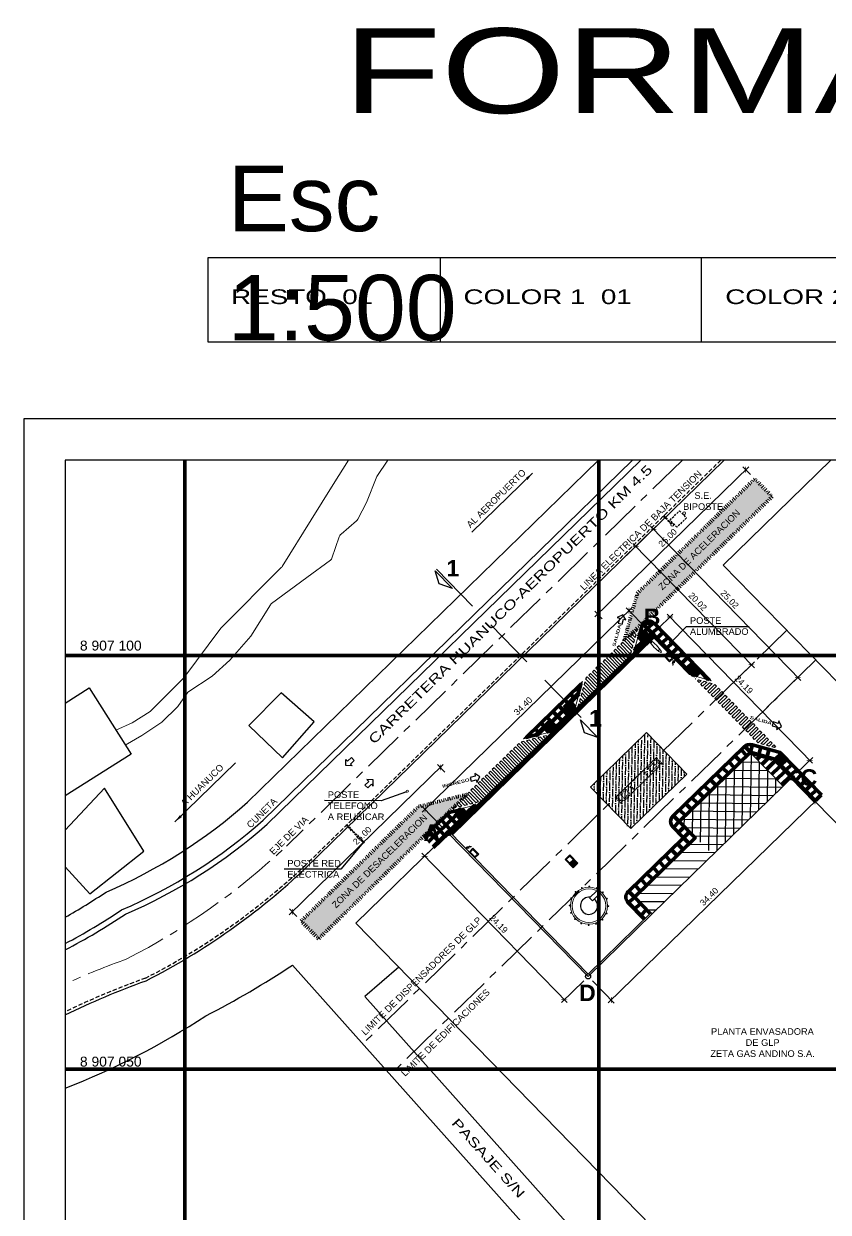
# Model space of a CAD drawing. Header units: millimetres. Extents: x 365981 to 366945, y 8906919 to 8907176.
# Drawn here: x 365980.5 to 366077.7, y 8907032.7 to 8907176.4 of the extents above; entities that cross this region are included whole.
import ezdxf
from ezdxf.enums import TextEntityAlignment as Align

# ---------------------------------------------------------------- set-up
doc = ezdxf.new("R2010")
doc.units = ezdxf.units.MM
for name, pattern in [('CENTER', [2, 1.25, -0.25, 0.25, -0.25]), ('DASHED2', [0.375, 0.25, -0.125]), ('DOT2', [3.175, 0, -3.175]), ('HIDDEN', [0.375, 0.25, -0.125])]:
    doc.linetypes.add(name, pattern=pattern)
for name, color, linetype, lineweight in [('005', 8, 'Continuous', 80), ('02', 2, 'Continuous', 20), ('MURO 2', 4, 'Continuous', 30), ('muro02', 3, 'Continuous', 18)]:
    doc.layers.add(name, color=color, linetype=linetype, lineweight=lineweight)
for name, color, linetype in [('01', 1, 'Continuous'), ('015', 40, 'Continuous'), ('02 texto', 2, 'Continuous'), ('03', 3, 'Continuous'), ('04', 4, 'Continuous'), ('AMBIENTES', 3, 'Continuous'), ('COTAS', 254, 'Continuous'), ('PROYECCIONES', 40, 'DASHED2'), ('VERTICES', 3, 'Continuous')]:
    doc.layers.add(name, color=color, linetype=linetype)
doc.styles.add('ROMANS', font='arial.ttf', dxfattribs={"height": 0.2})
doc.styles.get("Standard").update_dxf_attribs({"font": 'arial.ttf'})
doc.styles.add('SUB-TITULOS', font='', dxfattribs={"width": 1.3, "height": 1.5})
doc.styles.add('SWIS721THBT', font='', dxfattribs={"height": 0.75})
doc.styles.add('TITLEINFO', font='arial.ttf', dxfattribs={"height": 0.2})
doc.styles.add('VERTICES', font='sanssb__.ttf')
doc.styles.get('SUB-TITULOS').set_extended_font_data('Arial', bold=True)
doc.styles.get('SWIS721THBT').set_extended_font_data('Swis721 Th BT')
doc.dimstyles.new('COTA UBIC', dxfattribs={"dimscale": 0.5, "dimtxt": 3, "dimasz": 1, "dimexe": 1, "dimexo": 1.5, "dimtad": 1, "dimzin": 4, "dimdsep": 46, "dimtxsty": 'SWIS721THBT', "dimblk1": 'ARCHTICK', "dimblk2": 'ARCHTICK', "dimsah": 1, "dimcen": 2.5, "dimdle": 1, "dimclrt": 3, "dimadec": 0, "dimazin": 0, "dimtfac": 1, "dimtmove": 2, "dimatfit": 0, "dimldrblk": 'ARCHTICK', "dimfxl": 1, "dimtolj": 1, "dimtzin": 0, "dimarcsym": 0})
doc.dimstyles.new('PARAPLANTA100', dxfattribs={"dimscale": 0.1, "dimtxt": 1.25, "dimasz": 1, "dimexe": 1, "dimexo": 1.5, "dimtad": 1, "dimzin": 4, "dimdsep": 46, "dimtxsty": 'ROMANS', "dimblk": 'ARCHTICK', "dimcen": 2.5, "dimdle": 1, "dimclrt": 2, "dimadec": 0, "dimazin": 0, "dimtfac": 1, "dimtmove": 2, "dimatfit": 3, "dimldrblk": 'ARCHTICK', "dimfxl": 1, "dimtolj": 1, "dimtzin": 0, "dimarcsym": 0})
doc.dimstyles.get("Standard").update_dxf_attribs({"dimtxt": 0.18, "dimasz": 0.18, "dimexe": 0.18, "dimexo": 0.0625, "dimgap": 0.09, "dimtad": 0, "dimtih": 1, "dimtoh": 1, "dimdec": 4, "dimzin": 0, "dimdsep": 46, "dimtxsty": 'Standard', "dimcen": 0.09, "dimadec": 0, "dimazin": 0, "dimtfac": 1, "dimtdec": 4, "dimtofl": 0, "dimtmove": 0, "dimatfit": 3, "dimfxl": 1, "dimtolj": 1, "dimtzin": 0, "dimarcsym": 0})
pattern_1 = [(37.5, (139171.36633, 722722.1567), (-0.015748339527, 0.481705942253), [0, -0.38, 0, -0.425, 0, -0.40625]), (7.5, (139171.3663, 722722.1567), (0.442444176317, 0.705536516307), [0, -0.205, 0, -0.3425, 0, -0.13125]), (327.5, (139171.05883, 722722.1567), (0.778535465438, 0.001414763384), [0, -0.125, 0, -0.45, 0, -0.5875]), (317.5, (139171.0588, 722722.1567), (0.751531651143, 0.219418891234), [0, -0.0625, 0, -0.295, 0, -0.3375])]

# ---------------------------------------------------------------- blocks, each defined once
blk = doc.blocks.new('_ArchTick')
at = {"color": 0, "linetype": 'ByBlock', "const_width": 0.15}
blk.add_lwpolyline([(-0.5, -0.5), (0.5, 0.5)], dxfattribs=at)
blk = doc.blocks.new('*D25')
at = {"layer": 'COTAS', "color": 0, "lineweight": -2, "ltscale": 2, "transparency": 16777216}
for p, q in [((366052.84, 8907111.61), (366054.82, 8907113.54)), ((366068.79, 8907098.51), (366054.12, 8907113.55)), ((366066.82, 8907097.28), (366068.8, 8907099.21))]:
    blk.add_line(p, q, dxfattribs=at)
at = {"layer": 'Defpoints', "color": 0, "ltscale": 2, "transparency": 16777216}
for p in [(366054.46, 8907113.2), (366052.3, 8907111.09), (366066.28, 8907096.76)]:
    blk.add_point(p, dxfattribs=at)
at = {"layer": 'COTAS', "color": 0, "lineweight": -2, "ltscale": 2, "transparency": 16777216, "xscale": 0.5, "yscale": 0.5, "zscale": 0.5}
for p, rotation in [((366054.46, 8907113.2), 134.2896569517752), ((366068.44, 8907098.87), 314.2896569517752)]:
    blk.add_blockref('_ArchTick', p, dxfattribs=dict(at, rotation=rotation))
at = {"layer": 'COTAS', "color": 3, "ltscale": 2, "transparency": 16777216, "insert": (366061.95, 8907106.51), "char_height": 0.75, "attachment_point": 5, "rotation": 314.2897, "style": 'SWIS721THBT'}
blk.add_mtext('\\A1;20.02', dxfattribs=at)
blk = doc.blocks.new('*D22')
at = {"layer": 'COTAS', "color": 0, "lineweight": -2, "ltscale": 2, "transparency": 16777216}
for p, q in [((366052.84, 8907111.61), (366056.94, 8907115.61)), ((366074.4, 8907096.99), (366056.23, 8907115.62)), ((366070.31, 8907093.7), (366074.41, 8907097.7))]:
    blk.add_line(p, q, dxfattribs=at)
at = {"layer": 'Defpoints', "color": 0, "ltscale": 2, "transparency": 16777216}
for p in [(366056.58, 8907115.26), (366052.3, 8907111.09), (366069.77, 8907093.18)]:
    blk.add_point(p, dxfattribs=at)
at = {"layer": 'COTAS', "color": 0, "lineweight": -2, "ltscale": 2, "transparency": 16777216, "xscale": 0.5, "yscale": 0.5, "zscale": 0.5}
for p, rotation in [((366056.58, 8907115.26), 134.289656952135), ((366074.05, 8907097.35), 314.289656952135)]:
    blk.add_blockref('_ArchTick', p, dxfattribs=dict(at, rotation=rotation))
at = {"layer": 'COTAS', "color": 3, "ltscale": 2, "transparency": 16777216, "insert": (366065.81, 8907106.78), "char_height": 0.75, "attachment_point": 5, "rotation": 314.2897, "style": 'SWIS721THBT'}
blk.add_mtext('\\A1;25.02', dxfattribs=at)
blk = doc.blocks.new('*D23')
at = {"layer": 'COTAS', "color": 0, "lineweight": -2, "ltscale": 2, "transparency": 16777216}
for p, q in [((366049.5, 8907104.65), (366068.11, 8907122.81)), ((366068.31, 8907121.88), (366067.4, 8907122.82)), ((366050.42, 8907104.43), (366049.51, 8907105.36))]:
    blk.add_line(p, q, dxfattribs=at)
at = {"layer": 'Defpoints', "color": 0, "ltscale": 2, "transparency": 16777216}
for p in [(366067.75, 8907122.46), (366068.84, 8907121.35), (366050.94, 8907103.89)]:
    blk.add_point(p, dxfattribs=at)
at = {"layer": 'COTAS', "color": 0, "lineweight": -2, "ltscale": 2, "transparency": 16777216, "xscale": 0.5, "yscale": 0.5, "zscale": 0.5}
for p, rotation in [((366067.75, 8907122.46), 44.28965695500136), ((366049.86, 8907105), 224.2896569550014)]:
    blk.add_blockref('_ArchTick', p, dxfattribs=dict(at, rotation=rotation))
at = {"layer": 'COTAS', "color": 3, "ltscale": 2, "transparency": 16777216, "insert": (366058.32, 8907114.22), "char_height": 0.75, "attachment_point": 5, "rotation": 44.2897, "style": 'SWIS721THBT'}
blk.add_mtext('\\A1;25.00', dxfattribs=at)
blk = doc.blocks.new('*D24')
at = {"layer": 'COTAS', "color": 0, "lineweight": -2, "ltscale": 2, "transparency": 16777216}
for p, q in [((366012.6, 8907068.66), (366031.21, 8907086.81)), ((366031.41, 8907085.89), (366030.5, 8907086.82)), ((366013.52, 8907068.43), (366012.61, 8907069.36))]:
    blk.add_line(p, q, dxfattribs=at)
at = {"layer": 'Defpoints', "color": 0, "ltscale": 2, "transparency": 16777216}
for p in [(366030.85, 8907086.46), (366031.94, 8907085.35), (366014.04, 8907067.89)]:
    blk.add_point(p, dxfattribs=at)
at = {"layer": 'COTAS', "color": 0, "lineweight": -2, "ltscale": 2, "transparency": 16777216, "xscale": 0.5, "yscale": 0.5, "zscale": 0.5}
for p, rotation in [((366030.85, 8907086.46), 44.28965695500136), ((366012.96, 8907069.01), 224.2896569550014)]:
    blk.add_blockref('_ArchTick', p, dxfattribs=dict(at, rotation=rotation))
at = {"layer": 'COTAS', "color": 3, "ltscale": 2, "transparency": 16777216, "insert": (366021.42, 8907078.23), "char_height": 0.75, "attachment_point": 5, "rotation": 44.2897, "style": 'SWIS721THBT'}
blk.add_mtext('\\A1;25.00', dxfattribs=at)
blk = doc.blocks.new('TRANSFEREGLP')
at = {"layer": '01'}
for p, q in [((0.65, 0.3), (0.65, -0.3)), ((0.67, 0.3), (0.67, -0.3)), ((0.7, 0.3), (0.7, -0.3)), ((0.72, 0.3), (0.72, -0.3)), ((0.75, 0.3), (0.75, -0.3)), ((0.78, 0.3), (0.78, -0.3)), ((0.8, 0.3), (0.8, -0.3)), ((0.83, 0.3), (0.83, -0.3)), ((0.85, 0.3), (0.85, -0.3)), ((0.88, 0.3), (0.88, -0.3)), ((0.9, 0.3), (0.9, -0.3)), ((0.93, 0.3), (0.93, -0.3)), ((0.95, 0.3), (0.95, -0.3)), ((0.98, 0.3), (0.98, -0.3)), ((1, 0.3), (1, -0.3)), ((1.03, 0.3), (1.03, -0.3)), ((1.05, 0.3), (1.05, -0.3)), ((1.08, 0.3), (1.08, -0.3)), ((1.1, 0.3), (1.1, -0.3)), ((1.13, 0.3), (1.13, -0.3)), ((1.15, 0.3), (1.15, -0.3)), ((1.18, 0.3), (1.18, -0.3)), ((1.2, 0.3), (1.2, -0.3)), ((1.23, 0.3), (1.23, -0.3))]:
    blk.add_line(p, q, dxfattribs=at)
for points in [[(1.35, 0.4), (-0.05, 0.4), (-0.05, -0.4), (1.35, -0.4)], [(1.3, 0.35), (0, 0.35), (0, -0.35), (1.3, -0.35)], [(1.25, 0.3), (0.05, 0.3), (0.05, -0.3), (1.25, -0.3)]]:
    blk.add_lwpolyline(points, close=True, dxfattribs=at)
blk = doc.blocks.new('*D18')
at = {"layer": 'COTAS', "color": 0, "lineweight": -2, "ltscale": 2, "transparency": 16777216}
for p, q in [((366028.66, 8907081.04), (366054, 8907105.76)), ((366055.92, 8907103.09), (366053.3, 8907105.77)), ((366031.29, 8907079.06), (366028.67, 8907081.75))]:
    blk.add_line(p, q, dxfattribs=at)
at = {"layer": 'Defpoints', "color": 0, "ltscale": 2, "transparency": 16777216}
for p in [(366053.65, 8907105.41), (366056.44, 8907102.55), (366031.81, 8907078.52)]:
    blk.add_point(p, dxfattribs=at)
at = {"layer": 'COTAS', "color": 0, "lineweight": -2, "ltscale": 2, "transparency": 16777216, "xscale": 0.5, "yscale": 0.5, "zscale": 0.5}
for p, rotation in [((366053.65, 8907105.41), 44.28965694932911), ((366029.02, 8907081.39), 224.2896569493291)]:
    blk.add_blockref('_ArchTick', p, dxfattribs=dict(at, rotation=rotation))
at = {"layer": 'COTAS', "color": 3, "ltscale": 2, "transparency": 16777216, "insert": (366040.85, 8907093.89), "char_height": 0.75, "attachment_point": 5, "rotation": 44.2897, "style": 'SWIS721THBT'}
blk.add_mtext('\\A1;34.40', dxfattribs=at)
blk = doc.blocks.new('*D19')
at = {"layer": 'COTAS', "color": 0, "lineweight": -2, "ltscale": 2, "transparency": 16777216}
for p, q in [((366056.98, 8907103.07), (366058.94, 8907104.99)), ((366058.24, 8907105), (366075.83, 8907086.97)), ((366073.87, 8907085.76), (366075.84, 8907087.68))]:
    blk.add_line(p, q, dxfattribs=at)
at = {"layer": 'Defpoints', "color": 0, "ltscale": 2, "transparency": 16777216}
for p in [(366056.44, 8907102.55), (366075.48, 8907087.33), (366073.33, 8907085.23)]:
    blk.add_point(p, dxfattribs=at)
at = {"layer": 'COTAS', "color": 0, "lineweight": -2, "ltscale": 2, "transparency": 16777216, "xscale": 0.5, "yscale": 0.5, "zscale": 0.5}
for p, rotation in [((366058.59, 8907104.64), 134.2896569620756), ((366075.48, 8907087.33), 314.2896569620756)]:
    blk.add_blockref('_ArchTick', p, dxfattribs=dict(at, rotation=rotation))
at = {"layer": 'COTAS', "color": 3, "ltscale": 2, "transparency": 16777216, "insert": (366067.52, 8907096.47), "char_height": 0.75, "attachment_point": 5, "rotation": 314.2897, "style": 'SWIS721THBT'}
blk.add_mtext('\\A1;24.19', dxfattribs=at)
blk = doc.blocks.new('*D20')
at = {"layer": 'COTAS', "color": 0, "lineweight": -2, "ltscale": 2, "transparency": 16777216}
for p, q in [((366031.27, 8907078), (366028.59, 8907075.38)), ((366028.6, 8907076.09), (366046.19, 8907058.06)), ((366048.17, 8907060.69), (366045.48, 8907058.07))]:
    blk.add_line(p, q, dxfattribs=at)
at = {"layer": 'Defpoints', "color": 0, "ltscale": 2, "transparency": 16777216}
for p in [(366031.81, 8907078.52), (366048.7, 8907061.21), (366045.84, 8907058.42)]:
    blk.add_point(p, dxfattribs=at)
at = {"layer": 'COTAS', "color": 0, "lineweight": -2, "ltscale": 2, "transparency": 16777216, "xscale": 0.5, "yscale": 0.5, "zscale": 0.5}
for p, rotation in [((366028.95, 8907075.73), 134.2896569435139), ((366045.84, 8907058.42), 314.2896569435139)]:
    blk.add_blockref('_ArchTick', p, dxfattribs=dict(at, rotation=rotation))
at = {"layer": 'COTAS', "color": 3, "ltscale": 2, "transparency": 16777216, "insert": (366037.89, 8907067.55), "char_height": 0.75, "attachment_point": 5, "rotation": 314.2897, "style": 'SWIS721THBT'}
blk.add_mtext('\\A1;24.19', dxfattribs=at)
blk = doc.blocks.new('*D21')
at = {"layer": 'COTAS', "color": 0, "lineweight": -2, "ltscale": 2, "transparency": 16777216}
for p, q in [((366073.85, 8907084.7), (366076.47, 8907082.01)), ((366051.14, 8907058), (366076.48, 8907082.72)), ((366049.23, 8907060.67), (366051.85, 8907057.99))]:
    blk.add_line(p, q, dxfattribs=at)
at = {"layer": 'Defpoints', "color": 0, "ltscale": 2, "transparency": 16777216}
for p in [(366073.33, 8907085.23), (366076.12, 8907082.37), (366048.7, 8907061.21)]:
    blk.add_point(p, dxfattribs=at)
at = {"layer": 'COTAS', "color": 0, "lineweight": -2, "ltscale": 2, "transparency": 16777216, "xscale": 0.5, "yscale": 0.5, "zscale": 0.5}
for p, rotation in [((366076.12, 8907082.37), 44.28965695100803), ((366051.5, 8907058.35), 224.2896569510081)]:
    blk.add_blockref('_ArchTick', p, dxfattribs=dict(at, rotation=rotation))
at = {"layer": 'COTAS', "color": 3, "ltscale": 2, "transparency": 16777216, "insert": (366063.33, 8907070.85), "char_height": 0.75, "attachment_point": 5, "rotation": 44.2897, "style": 'SWIS721THBT'}
blk.add_mtext('\\A1;34.40', dxfattribs=at)

msp = doc.modelspace()

# ---------------------------------------------------------------- hatches: boundary and pattern name
at = {"layer": '005', "ltscale": 2}
h = msp.add_hatch(dxfattribs=at)
h.set_pattern_fill('AR-SAND', color=256, scale=0.25)
h.set_pattern_definition(pattern_1)
h.paths.add_polyline_path([(366070.93, 8907119.2), (366068.835, 8907121.347), (366054.659, 8907107.518), (366053.035, 8907101.742)])
at = {"layer": '005'}
h = msp.add_hatch(dxfattribs=at)
h.set_pattern_fill('_USER', color=256, scale=0.2, angle=-45.71034, pattern_type=0)
h.set_pattern_definition([(314.289657, (367413.27417, 8907846.1163), (0.14316376, 0.139657215), [])])
h.paths.add_polyline_path([(366056.576, 8907102.194), (366056.436, 8907102.337), (366032.059, 8907078.557), (366032.199, 8907078.414)])
at = {"layer": '005', "ltscale": 2}
h = msp.add_hatch(dxfattribs=at)
h.set_pattern_fill('AR-SAND', color=256, scale=0.25)
h.set_pattern_definition(pattern_1)
h.paths.add_polyline_path([(366034.031, 8907083.205), (366028.217, 8907081.724), (366014.041, 8907067.895), (366016.136, 8907065.747)])
at = {"layer": '015', "ltscale": 4}
h = msp.add_hatch(dxfattribs=at)
h.set_pattern_fill('ANSI36', color=256, scale=3, angle=224.03876, style=0)
h.set_pattern_definition([(269.0387633063, (5892243.23878, 2865492.42896), (0.363938005065, -0.662448632703), [0.9375, -0.1875, 0, -0.1875])])
h.paths.add_polyline_path([(366055.756, 8907090.678), (366048.963, 8907084.11), (366053.829, 8907079.078), (366060.622, 8907085.646)])
at = {"layer": '015', "ltscale": 2}
h = msp.add_hatch(dxfattribs=at)
h.set_pattern_fill('_USER', color=256, angle=179.28966, pattern_type=0)
h.set_pattern_definition([(179.28965695, (5918331.9924, 2889865.4476), (-0.01239750743, -0.99992314795), [])])
h.paths.add_polyline_path([(366072.257, 8907084.186), (366068.346, 8907088.194), (366059.86, 8907079.916), (366061.781, 8907077.948), (366054.444, 8907070.79), (366056.434, 8907068.75)])
h = msp.add_hatch(dxfattribs=at)
h.set_pattern_fill('_USER', color=256, angle=89.28966, pattern_type=0)
h.set_pattern_definition([(89.28965695, (139170.4099, 722734.6785), (-0.99992314795, 0.01239750743), [])])
h.paths.add_polyline_path([(366059.86, 8907079.916), (366063.771, 8907075.908), (366072.257, 8907084.186), (366068.346, 8907088.194)])

# ---------------------------------------------------------------- linework, layer by layer
for p, q in [((366030.876, 8907137.9), (366030.876, 8907148.055)), ((366062.394, 8907137.9), (366062.394, 8907148.055))]:
    msp.add_line(p, q)
msp.add_lwpolyline([(366002.76, 8907137.9), (366253.395, 8907137.9), (366253.395, 8907148.055), (366002.76, 8907148.055)], close=True)
at = {"color": 2}
msp.add_lwpolyline([(366277.527, 8907128.622), (365980.527, 8907128.622), (365980.527, 8906918.622), (366277.527, 8906918.622)], close=True, dxfattribs=at)
at = {"color": 5}
msp.add_lwpolyline([(366272.527, 8907123.622), (365985.527, 8907123.622), (365985.527, 8906923.622), (366272.527, 8906923.622)], close=True, dxfattribs=at)
at = {"layer": '005', "color": 8}
for p, q in [((366000, 8907123.622), (366000, 8906988.622)), ((366050, 8907123.622), (366050, 8906988.622)), ((365985.527, 8907100), (366187.138, 8907100)), ((365985.527, 8907050), (366187.138, 8907050))]:
    msp.add_line(p, q, dxfattribs=at)
at = {"layer": '005'}
for p, q in [((366054.749, 8907102.297), (366055.395, 8907103.067)), ((366055.395, 8907103.067), (366054.803, 8907102.49)), ((366055.622, 8907101.975), (366055.007, 8907102.605)), ((366055.134, 8907102.813), (366055.028, 8907102.921)), ((366055.7, 8907102.038), (366055.072, 8907102.682)), ((366055.779, 8907102.1), (366055.136, 8907102.759)), ((366055.857, 8907102.163), (366055.201, 8907102.836)), ((366055.936, 8907102.226), (366055.266, 8907102.913)), ((366056.441, 8907102.69), (366055.323, 8907103.836)), ((366056.015, 8907102.288), (366055.33, 8907102.99)), ((366056.093, 8907102.351), (366055.395, 8907103.067)), ((366056.441, 8907102.69), (366057.157, 8907103.389)), ((366057.034, 8907102.082), (366057.75, 8907102.78)), ((366055.307, 8907101.724), (366054.316, 8907100.757)), ((366054.749, 8907102.297), (366055.307, 8907101.724)), ((366055.386, 8907101.787), (366054.813, 8907102.374)), ((366055.465, 8907101.85), (366054.878, 8907102.451)), ((366055.543, 8907101.912), (366054.943, 8907102.528)), ((366055.307, 8907101.724), (366056.093, 8907102.351)), ((366057.628, 8907101.473), (366058.344, 8907102.172)), ((366058.221, 8907100.865), (366058.937, 8907101.563)), ((366058.815, 8907100.256), (366059.531, 8907100.955)), ((366059.408, 8907099.648), (366060.124, 8907100.346)), ((366059.408, 8907099.648), (366060.124, 8907100.346)), ((366060.002, 8907099.04), (366060.718, 8907099.738)), ((366060.596, 8907098.431), (366061.311, 8907099.129)), ((366061.595, 8907098.838), (366060.88, 8907098.14)), ((366061.658, 8907098.76), (366060.957, 8907098.075)), ((366061.721, 8907098.681), (366061.034, 8907098.011)), ((366061.783, 8907098.602), (366061.111, 8907097.946)), ((366061.846, 8907098.524), (366061.188, 8907097.881)), ((366061.909, 8907098.445), (366061.265, 8907097.817)), ((366061.971, 8907098.367), (366061.342, 8907097.752)), ((366062.222, 8907098.053), (366061.595, 8907098.838)), ((366061.649, 8907097.494), (366060.88, 8907098.14)), ((366062.034, 8907098.288), (366061.419, 8907097.688)), ((366062.097, 8907098.21), (366061.495, 8907097.623)), ((366062.159, 8907098.131), (366061.572, 8907097.558)), ((366061.649, 8907097.494), (366062.222, 8907098.053)), ((366062.225, 8907098.05), (366063.192, 8907097.058)), ((366045.813, 8907093.72), (366047.645, 8907095.507)), ((366047.602, 8907095.725), (366047.313, 8907096.021)), ((366046.599, 8907094.347), (366045.813, 8907093.72)), ((366046.3, 8907094.195), (366045.881, 8907094.625)), ((366046.834, 8907093.389), (366046.206, 8907094.033)), ((366046.899, 8907093.466), (366046.284, 8907094.096)), ((366046.964, 8907093.543), (366046.363, 8907094.159)), ((366047.028, 8907093.62), (366046.442, 8907094.221)), ((366047.093, 8907093.697), (366046.52, 8907094.284)), ((366047.016, 8907094.893), (366046.597, 8907095.323)), ((366046.599, 8907094.347), (366047.591, 8907095.314)), ((366046.599, 8907094.347), (366047.157, 8907093.774)), ((366045.567, 8907092.083), (366044.45, 8907093.228)), ((366046.283, 8907092.781), (366045.165, 8907093.926)), ((366046.511, 8907093.004), (366045.813, 8907093.72)), ((366046.576, 8907093.081), (366045.892, 8907093.783)), ((366046.641, 8907093.158), (366045.97, 8907093.845)), ((366046.705, 8907093.235), (366046.049, 8907093.908)), ((366046.77, 8907093.312), (366046.127, 8907093.971)), ((366047.157, 8907093.774), (366046.511, 8907093.004)), ((366044.091, 8907092.04), (366042.26, 8907090.254)), ((366042.721, 8907090.704), (366042.302, 8907091.133)), ((366043.445, 8907091.271), (366042.454, 8907090.303)), ((366043.437, 8907091.402), (366043.018, 8907091.831)), ((366043.445, 8907091.271), (366044.091, 8907092.04)), ((366043.445, 8907091.271), (366044.004, 8907090.698)), ((366044.083, 8907090.761), (366043.51, 8907091.348)), ((366044.161, 8907090.823), (366043.575, 8907091.425)), ((366044.24, 8907090.886), (366043.639, 8907091.502)), ((366044.318, 8907090.949), (366043.704, 8907091.579)), ((366044.851, 8907091.384), (366043.734, 8907092.53)), ((366044.397, 8907091.011), (366043.768, 8907091.656)), ((366044.476, 8907091.074), (366043.833, 8907091.733)), ((366044.554, 8907091.137), (366043.898, 8907091.81)), ((366044.633, 8907091.199), (366043.962, 8907091.887)), ((366044.004, 8907090.698), (366044.79, 8907091.325)), ((366044.711, 8907091.262), (366044.027, 8907091.963)), ((366044.79, 8907091.325), (366044.091, 8907092.04)), ((366067.887, 8907087.886), (366067.189, 8907088.602)), ((366068.318, 8907088.306), (366067.62, 8907089.022)), ((366068.318, 8907088.306), (366068.573, 8907089.199)), ((366068.573, 8907089.199), (366068.318, 8907088.306)), ((366068.318, 8907088.306), (366071.292, 8907087.466)), ((366069.316, 8907088.024), (366069.571, 8907088.916)), ((366069.571, 8907088.916), (366069.316, 8907088.024)), ((366070.314, 8907087.742), (366070.569, 8907088.634)), ((366070.569, 8907088.634), (366070.314, 8907087.742)), ((366071.955, 8907088.075), (366071.73, 8907088.306)), ((366066.402, 8907086.437), (366065.703, 8907087.153)), ((366067.144, 8907087.161), (366066.446, 8907087.877)), ((366068.346, 8907088.194), (366068.346, 8907088.194)), ((366068.346, 8907088.194), (366070.95, 8907087.458)), ((366068.49, 8907088.047), (366068.574, 8907088.13)), ((366069.083, 8907087.439), (366069.518, 8907087.863)), ((366069.677, 8907086.83), (366070.462, 8907087.596)), ((366070.27, 8907086.222), (366071.237, 8907087.165)), ((366071.955, 8907088.075), (366071.311, 8907087.447)), ((366071.383, 8907087.516), (366072.009, 8907086.731)), ((366071.445, 8907087.438), (366072.032, 8907088.01)), ((366071.508, 8907087.359), (366072.109, 8907087.946)), ((366071.571, 8907087.281), (366072.186, 8907087.881)), ((366071.633, 8907087.202), (366072.263, 8907087.817)), ((366071.696, 8907087.124), (366072.34, 8907087.752)), ((366071.759, 8907087.045), (366072.417, 8907087.687)), ((366071.821, 8907086.966), (366072.494, 8907087.623)), ((366071.884, 8907086.888), (366072.571, 8907087.558)), ((366071.947, 8907086.809), (366072.648, 8907087.494)), ((366071.955, 8907088.075), (366072.725, 8907087.429)), ((366072.009, 8907086.731), (366072.725, 8907087.429)), ((366072.603, 8907086.122), (366073.319, 8907086.821)), ((366064.917, 8907084.988), (366064.218, 8907085.704)), ((366065.659, 8907085.713), (366064.961, 8907086.429)), ((366070.864, 8907085.613), (366071.83, 8907086.556)), ((366071.458, 8907085.005), (366072.424, 8907085.948)), ((366073.196, 8907085.514), (366073.912, 8907086.212)), ((366073.79, 8907084.905), (366074.506, 8907085.604)), ((366063.432, 8907083.54), (366062.733, 8907084.256)), ((366064.174, 8907084.264), (366063.476, 8907084.98)), ((366072.051, 8907084.397), (366073.017, 8907085.339)), ((366074.383, 8907084.297), (366075.099, 8907084.995)), ((366074.977, 8907083.688), (366075.693, 8907084.387)), ((366061.947, 8907082.091), (366061.248, 8907082.807)), ((366062.689, 8907082.815), (366061.991, 8907083.531)), ((366075.571, 8907083.08), (366076.286, 8907083.778)), ((366076.164, 8907082.472), (366076.88, 8907083.17)), ((366033.434, 8907081.505), (366032.649, 8907080.878)), ((366032.649, 8907080.878), (366033.24, 8907081.455)), ((366032.829, 8907081.054), (366032.678, 8907081.209)), ((366033.541, 8907080.393), (366032.884, 8907081.066)), ((366033.605, 8907080.47), (366032.963, 8907081.129)), ((366033.67, 8907080.547), (366033.041, 8907081.191)), ((366033.735, 8907080.624), (366033.12, 8907081.254)), ((366033.799, 8907080.701), (366033.199, 8907081.317)), ((366033.864, 8907080.778), (366033.277, 8907081.379)), ((366033.928, 8907080.855), (366033.356, 8907081.442)), ((366033.434, 8907081.505), (366033.993, 8907080.932)), ((366033.641, 8907080.449), (366035.001, 8907081.775)), ((366033.993, 8907080.932), (366034.985, 8907081.9)), ((366060.462, 8907080.642), (366059.763, 8907081.358)), ((366061.204, 8907081.367), (366060.506, 8907082.083)), ((366032.096, 8907078.942), (366030.978, 8907080.087)), ((366032.812, 8907079.64), (366031.694, 8907080.785)), ((366033.347, 8907080.162), (366032.649, 8907080.878)), ((366033.412, 8907080.239), (366032.727, 8907080.941)), ((366033.476, 8907080.316), (366032.806, 8907081.003)), ((366033.993, 8907080.932), (366033.347, 8907080.162)), ((366059.719, 8907079.918), (366059.003, 8907079.22)), ((366059.719, 8907079.918), (366059.021, 8907080.634)), ((366030.664, 8907077.545), (366029.547, 8907078.69)), ((366031.38, 8907078.243), (366030.263, 8907079.389)), ((366060.33, 8907079.292), (366059.614, 8907078.593)), ((366060.941, 8907078.665), (366060.225, 8907077.967)), ((366060.188, 8907076.534), (366059.49, 8907077.249)), ((366060.924, 8907077.251), (366060.225, 8907077.967)), ((366058.716, 8907075.098), (366058.018, 8907075.814)), ((366059.452, 8907075.816), (366058.754, 8907076.532)), ((366057.245, 8907073.663), (366056.547, 8907074.379)), ((366057.981, 8907074.381), (366057.282, 8907075.096)), ((366055.774, 8907072.227), (366055.075, 8907072.943)), ((366056.509, 8907072.945), (366055.811, 8907073.661)), ((366054.302, 8907070.792), (366053.604, 8907071.508)), ((366055.038, 8907071.51), (366054.34, 8907072.226)), ((366054.302, 8907070.792), (366053.586, 8907070.094)), ((366055.04, 8907070.036), (366054.324, 8907069.338)), ((366055.777, 8907069.28), (366055.062, 8907068.582))]:
    msp.add_line(p, q, dxfattribs=at)
at = {"layer": '005', "linetype": 'DOT2', "ltscale": 0.05}
for points in [[(366068.835, 8907121.347), (366070.93, 8907119.2), (366053.035, 8907101.742), (366054.659, 8907107.518), (366068.835, 8907121.347)], [(366014.041, 8907067.895), (366028.217, 8907081.724), (366034.031, 8907083.205), (366016.136, 8907065.747), (366014.041, 8907067.895)]]:
    msp.add_lwpolyline(points, dxfattribs=at)
at = {"layer": '005'}
for points in [[(366063.385, 8907097.003), (366056.668, 8907103.89, 0.4142136), (366055.395, 8907103.905), (366055.271, 8907103.784), (366054.946, 8907102.629)], [(366055.507, 8907068.125), (366053.517, 8907070.165, -0.4142136), (366053.532, 8907071.438), (366060.225, 8907077.967), (366058.933, 8907079.291, -0.4142136), (366058.949, 8907080.564), (366067.519, 8907088.924, -0.2682782), (366068.586, 8907089.195), (366071.923, 8907088.252), (366076.911, 8907083.138)]]:
    msp.add_lwpolyline(points, format="xyb", dxfattribs=at)
for points in [[(366054.261, 8907100.564), (366056.441, 8907102.69), (366061.457, 8907097.548)], [(366055.534, 8907102.924), (366056.598, 8907103.961)], [(366042.403, 8907090.393), (366041.24, 8907090.097), (366047.827, 8907096.522), (366047.502, 8907095.367)], [(366044.231, 8907091.897), (366045.953, 8907093.577)], [(366047.103, 8907093.581), (366044.451, 8907090.994)], [(366068.318, 8907088.306), (366059.719, 8907079.918), (366061.639, 8907077.95), (366054.302, 8907070.792), (366056.222, 8907068.824)], [(366076.195, 8907082.44), (366071.292, 8907087.466)], [(366033.097, 8907081.316), (366031.934, 8907081.019), (366028.835, 8907077.996)], [(366029.952, 8907076.85), (366035.179, 8907081.949)], [(366029.393, 8907077.423), (366032.788, 8907080.735)]]:
    msp.add_lwpolyline(points, dxfattribs=at)
msp.add_lwpolyline([(366032.199, 8907078.414), (366056.576, 8907102.194), (366056.436, 8907102.337), (366032.059, 8907078.557)], close=True, dxfattribs=at)
at = {"layer": '015', "linetype": 'HIDDEN', "ltscale": 2}
msp.add_line((366064.731, 8907123.602), (366014.53, 8907074.631), dxfattribs=at)
at = {"layer": '015', "linetype": 'HIDDEN'}
msp.add_lwpolyline([(366059.44, 8907115.506), (366058.602, 8907116.365), (366059.747, 8907117.483), (366060.585, 8907116.624)], close=True, dxfattribs=at)
for points in [[(366058.724, 8907115.881), (366057.794, 8907116.835), (366057.866, 8907116.905), (366058.797, 8907115.952)], [(366021.445, 8907077.471), (366019.493, 8907079.472), (366019.566, 8907079.543), (366021.518, 8907077.542)]]:
    msp.add_lwpolyline(points, dxfattribs=at)
at = {"layer": '015'}
for points in [[(366054.403, 8907102.176), (366054.497, 8907102.509), (366054.167, 8907102.847), (366053.952, 8907102.638)], [(366054.591, 8907102.843), (366054.684, 8907103.176), (366054.597, 8907103.266), (366054.382, 8907103.057)], [(366053.491, 8907099.673), (366053.706, 8907099.883), (366052.449, 8907101.171), (366052.235, 8907100.962)], [(366053.84, 8907100.175), (366053.934, 8907100.509), (366052.879, 8907101.59), (366052.664, 8907101.381)], [(366054.028, 8907100.842), (366054.122, 8907101.176), (366053.308, 8907102.009), (366053.093, 8907101.8)], [(366054.215, 8907101.509), (366054.309, 8907101.842), (366053.738, 8907102.428), (366053.523, 8907102.219)], [(366052.203, 8907098.417), (366052.418, 8907098.626), (366051.161, 8907099.915), (366050.946, 8907099.705)], [(366052.632, 8907098.836), (366052.847, 8907099.045), (366051.59, 8907100.334), (366051.376, 8907100.124)], [(366053.062, 8907099.255), (366053.277, 8907099.464), (366052.02, 8907100.752), (366051.805, 8907100.543)], [(366050.914, 8907097.16), (366051.129, 8907097.369), (366049.872, 8907098.658), (366049.658, 8907098.448)], [(366051.344, 8907097.579), (366051.559, 8907097.788), (366050.302, 8907099.077), (366050.087, 8907098.867)], [(366051.773, 8907097.998), (366051.988, 8907098.207), (366050.731, 8907099.496), (366050.517, 8907099.286)], [(366050.055, 8907096.322), (366050.27, 8907096.531), (366049.013, 8907097.82), (366048.799, 8907097.61)], [(366050.485, 8907096.741), (366050.7, 8907096.95), (366049.443, 8907098.239), (366049.228, 8907098.029)], [(366061.709, 8907097.165), (366061.7, 8907097.156), (366061.684, 8907097.172), (366061.684, 8907097.172)], [(366062.375, 8907096.977), (366062.119, 8907096.727), (366061.909, 8907096.941), (366062.042, 8907097.071)], [(366063.042, 8907096.789), (366062.538, 8907096.297), (366062.328, 8907096.512), (366062.709, 8907096.883)], [(366048.338, 8907094.646), (366048.552, 8907094.855), (366047.948, 8907095.475), (366047.854, 8907095.142)], [(366048.767, 8907095.065), (366048.982, 8907095.274), (366048.135, 8907096.142), (366048.041, 8907095.809)], [(366049.197, 8907095.484), (366049.411, 8907095.693), (366048.323, 8907096.809), (366048.229, 8907096.476)], [(366063.708, 8907096.6), (366062.957, 8907095.868), (366062.747, 8907096.082), (366063.375, 8907096.695)], [(366064.235, 8907096.276), (366063.376, 8907095.438), (366063.166, 8907095.653), (366064.025, 8907096.491)], [(366064.654, 8907095.846), (366063.795, 8907095.009), (366063.585, 8907095.223), (366064.444, 8907096.061)], [(366065.072, 8907095.417), (366064.213, 8907094.579), (366064.004, 8907094.794), (366064.863, 8907095.632)], [(366047.479, 8907093.808), (366047.693, 8907094.017), (366047.572, 8907094.141), (366047.479, 8907093.808)], [(366047.908, 8907094.227), (366048.123, 8907094.436), (366047.761, 8907094.807), (366047.666, 8907094.475)], [(366065.491, 8907094.988), (366064.632, 8907094.15), (366064.423, 8907094.364), (366065.282, 8907095.202)], [(366065.91, 8907094.558), (366065.051, 8907093.72), (366064.842, 8907093.935), (366065.701, 8907094.773)], [(366066.329, 8907094.129), (366065.47, 8907093.291), (366065.261, 8907093.505), (366066.12, 8907094.343)], [(366066.748, 8907093.699), (366065.889, 8907092.861), (366065.68, 8907093.076), (366066.539, 8907093.914)], [(366067.167, 8907093.27), (366066.308, 8907092.432), (366066.099, 8907092.646), (366066.958, 8907093.484)], [(366067.586, 8907092.84), (366066.727, 8907092.002), (366066.518, 8907092.217), (366067.377, 8907093.055)], [(366068.005, 8907092.411), (366067.146, 8907091.573), (366066.937, 8907091.787), (366067.796, 8907092.625)], [(366068.424, 8907091.981), (366067.565, 8907091.143), (366067.356, 8907091.358), (366068.215, 8907092.196)], [(366068.843, 8907091.552), (366067.984, 8907090.714), (366067.775, 8907090.928), (366068.634, 8907091.766)], [(366069.262, 8907091.122), (366068.403, 8907090.284), (366068.194, 8907090.499), (366069.053, 8907091.337)], [(366042.244, 8907088.702), (366042.459, 8907088.911), (366041.612, 8907089.779), (366041.277, 8907089.694)], [(366042.674, 8907089.121), (366042.889, 8907089.33), (366042.284, 8907089.95), (366041.948, 8907089.865)], [(366043.103, 8907089.54), (366043.318, 8907089.749), (366042.955, 8907090.121), (366042.619, 8907090.036)], [(366043.533, 8907089.959), (366043.748, 8907090.168), (366043.627, 8907090.292), (366043.291, 8907090.207)], [(366069.681, 8907090.693), (366068.822, 8907089.855), (366068.613, 8907090.069), (366069.472, 8907090.907)], [(366070.1, 8907090.263), (366069.241, 8907089.425), (366069.032, 8907089.64), (366069.891, 8907090.478)], [(366070.519, 8907089.834), (366069.907, 8907089.237), (366069.574, 8907089.331), (366070.31, 8907090.048)], [(366040.526, 8907087.026), (366040.741, 8907087.235), (366039.484, 8907088.524), (366039.269, 8907088.314)], [(366040.956, 8907087.445), (366041.171, 8907087.654), (366039.914, 8907088.943), (366039.699, 8907088.733)], [(366041.385, 8907087.864), (366041.6, 8907088.073), (366040.343, 8907089.362), (366040.128, 8907089.152)], [(366041.815, 8907088.283), (366042.03, 8907088.492), (366040.941, 8907089.608), (366040.605, 8907089.523)], [(366070.938, 8907089.404), (366070.574, 8907089.049), (366070.241, 8907089.143), (366070.729, 8907089.619)], [(366071.357, 8907088.975), (366071.24, 8907088.86), (366070.907, 8907088.954), (366071.148, 8907089.189)], [(366038.808, 8907085.35), (366039.023, 8907085.56), (366037.766, 8907086.848), (366037.551, 8907086.639)], [(366039.238, 8907085.769), (366039.453, 8907085.979), (366038.196, 8907087.267), (366037.981, 8907087.058)], [(366039.667, 8907086.188), (366039.882, 8907086.397), (366038.625, 8907087.686), (366038.41, 8907087.476)], [(366040.097, 8907086.607), (366040.312, 8907086.816), (366039.055, 8907088.105), (366038.84, 8907087.895)], [(366037.52, 8907084.093), (366037.735, 8907084.303), (366036.478, 8907085.591), (366036.263, 8907085.382)], [(366037.949, 8907084.512), (366038.164, 8907084.722), (366036.907, 8907086.01), (366036.692, 8907085.801)], [(366038.379, 8907084.931), (366038.594, 8907085.141), (366037.337, 8907086.429), (366037.122, 8907086.22)], [(366036.231, 8907082.836), (366036.446, 8907083.046), (366035.189, 8907084.334), (366034.974, 8907084.125)], [(366036.661, 8907083.255), (366036.876, 8907083.465), (366035.619, 8907084.753), (366035.404, 8907084.544)], [(366037.09, 8907083.674), (366037.305, 8907083.884), (366036.048, 8907085.172), (366035.833, 8907084.963)], [(366033.788, 8907081.904), (366034.123, 8907081.99), (366033.471, 8907082.658), (366033.257, 8907082.449)], [(366034.459, 8907082.075), (366034.795, 8907082.161), (366033.901, 8907083.077), (366033.686, 8907082.868)], [(366035.131, 8907082.246), (366035.466, 8907082.332), (366034.33, 8907083.496), (366034.116, 8907083.287)], [(366035.802, 8907082.417), (366036.017, 8907082.627), (366034.76, 8907083.915), (366034.545, 8907083.706)], [(366032.445, 8907081.562), (366032.781, 8907081.648), (366032.612, 8907081.82), (366032.398, 8907081.611)], [(366033.116, 8907081.733), (366033.452, 8907081.819), (366033.042, 8907082.239), (366032.827, 8907082.03)]]:
    msp.add_lwpolyline(points, close=True, dxfattribs=at)
msp.add_lwpolyline([(366049.626, 8907095.903), (366048.417, 8907097.143), (366048.453, 8907097.273), (366048.584, 8907097.401), (366049.841, 8907096.112), (366049.626, 8907095.903)], dxfattribs=at)
at = {"layer": '015', "linetype": 'HIDDEN', "ltscale": 2}
msp.add_lwpolyline([(365985.527, 8907056.916, -0.0272495), (365995.229, 8907060.994, 0.0705759), (366014.53, 8907074.631)], format="xyb", dxfattribs=at)
at = {"layer": '015', "ltscale": 0.02}
msp.add_lwpolyline([(366049.743, 8907071.551), (366048.882, 8907070.718), (366049.229, 8907070.358), (366050.163, 8907071.261, 0.0629154)], format="xyb", close=True, dxfattribs=at)
at = {"layer": '015'}
for centre in [(366059.063, 8907099.29), (366034.132, 8907076.786)]:
    msp.add_circle(centre, 0.1, dxfattribs=at)
at = {"layer": '015', "ltscale": 0.02}
msp.add_arc((366048.809, 8907069.743), 1.035, 82.94291, 52.37185, dxfattribs=at)
at = {"layer": '015'}
for points in [[(366059.063, 8907099.29), (366059.092, 8907099.099), (366058.88, 8907099.111), (366058.949, 8907098.843), (366058.885, 8907098.837)], [(366034.132, 8907076.786), (366034.322, 8907076.752), (366034.316, 8907076.964), (366034.581, 8907076.889), (366034.59, 8907076.952)]]:
    msp.add_spline(points, degree=3, dxfattribs=at)
at = {"layer": '02', "linetype": 'CENTER', "ltscale": 4}
for p, q in [((366060.104, 8907123.622), (366012.265, 8907076.954)), ((366072.724, 8907103.04), (366021.474, 8907053.045)), ((366076.215, 8907099.461), (366024.805, 8907049.31))]:
    msp.add_line(p, q, dxfattribs=at)
at = {"layer": '02'}
for p, q in [((366056.076, 8907101.775), (366056.176, 8907101.873)), ((366056.32, 8907101.525), (366056.076, 8907101.775)), ((366056.42, 8907101.622), (366056.176, 8907101.873)), ((366056.42, 8907101.622), (366056.32, 8907101.525)), ((366057.378, 8907100.741), (366057.178, 8907100.545)), ((366057.572, 8907100.441), (366057.472, 8907100.344))]:
    msp.add_line(p, q, dxfattribs=at)
for points in [[(365991.65, 8907090.974), (365993.633, 8907091.844), (365995.794, 8907093.241), (365999.863, 8907097.305), (366004.329, 8907103.316), (366011.638, 8907110.617, 0.0572648), (366011.752, 8907110.76), (366015.264, 8907116.398), (366017.92, 8907120.662), (366019.764, 8907123.622)], [(365992.78, 8907089.177), (365994.786, 8907090.309), (365997.217, 8907091.928), (365999.141, 8907093.85), (366000.356, 8907095.57), (366003.294, 8907097.493), (366005.421, 8907099.415), (366007.953, 8907102.349), (366010.317, 8907106.127, -0.0943766), (366010.444, 8907106.264), (366014.739, 8907109.431), (366017.58, 8907111.526, 0.1525601), (366017.756, 8907111.766), (366018.634, 8907114.33, -0.1339934), (366018.871, 8907114.678), (366020.715, 8907116.257, 0.0952231), (366020.903, 8907116.493), (366021.946, 8907118.482), (366023.161, 8907121.618), (366024.517, 8907123.622)], [(366061.264, 8907097.603), (366063.578, 8907096.949), (366056.739, 8907103.959, 0.4142136), (366055.325, 8907103.977), (366055.182, 8907103.837), (366054.207, 8907100.372), (366056.439, 8907102.549), (366061.264, 8907097.603)], [(366055.435, 8907068.055), (366053.445, 8907070.096, -0.4142136), (366053.463, 8907071.51), (366060.084, 8907077.969), (366058.862, 8907079.221, -0.4142136), (366058.879, 8907080.636), (366067.449, 8907088.995, -0.2682782), (366068.613, 8907089.291), (366071.975, 8907088.341), (366076.983, 8907083.208)]]:
    msp.add_lwpolyline(points, format="xyb", dxfattribs=at)
for points in [[(366060.974, 8907097.685), (366061.264, 8907097.603), (366056.439, 8907102.549), (366054.207, 8907100.372), (366054.126, 8907100.083), (366056.436, 8907102.337), (366060.974, 8907097.685)], [(366030.022, 8907076.779), (366035.372, 8907081.998), (366031.884, 8907081.11), (366028.765, 8907078.067)]]:
    msp.add_lwpolyline(points, dxfattribs=at)
for points in [[(366058.553, 8907099.233), (366059.02, 8907099.688), (366058.322, 8907100.404), (366057.855, 8907099.949)], [(366058.555, 8907099.374), (366058.879, 8907099.69), (366058.32, 8907100.263), (366057.996, 8907099.947)], [(366040.903, 8907089.908), (366048.024, 8907096.854), (366047.049, 8907093.389), (366044.392, 8907090.797)], [(366044.392, 8907090.797), (366047.049, 8907093.389), (366046.968, 8907093.1), (366044.682, 8907090.871)], [(366073.083, 8907085.272), (366073.191, 8907085.376), (366071.239, 8907087.377), (366070.95, 8907087.458)], [(366035.663, 8907082.072), (366032.059, 8907078.557), (366031.955, 8907078.664), (366035.372, 8907081.998)], [(366035.485, 8907075.979), (366035.018, 8907075.524), (366034.32, 8907076.24), (366034.786, 8907076.695)], [(366035.343, 8907075.981), (366035.02, 8907075.665), (366034.461, 8907076.238), (366034.784, 8907076.554)]]:
    msp.add_lwpolyline(points, close=True, dxfattribs=at)
at = {"layer": '02', "linetype": 'CENTER', "ltscale": 4}
msp.add_lwpolyline([(365985.657, 8907060.362, -0.0204), (365992.963, 8907063.316, 0.0705759), (366012.265, 8907076.954)], format="xyb", dxfattribs=at)
at = {"layer": '02', "ltscale": 0.02}
for centre, radius in [((366048.809, 8907069.743), 2.235), ((366048.809, 8907069.743), 2.035), ((366047.186, 8907071.421), 0.05), ((366047.951, 8907071.915), 0.05), ((366048.848, 8907072.078), 0.05), ((366049.738, 8907071.885), 0.05), ((366050.487, 8907071.366), 0.05), ((366046.474, 8907069.782), 0.05), ((366046.667, 8907070.673), 0.05), ((366050.981, 8907070.6), 0.05), ((366051.143, 8907069.704), 0.05), ((366046.637, 8907068.886), 0.05), ((366047.13, 8907068.12), 0.05), ((366050.951, 8907068.813), 0.05), ((366047.879, 8907067.601), 0.05), ((366048.77, 8907067.408), 0.05), ((366049.666, 8907067.571), 0.05), ((366050.432, 8907068.064), 0.05)]:
    msp.add_circle(centre, radius, dxfattribs=at)
at = {"layer": '02'}
for centre, start, end in [((366059.701, 8907103.915), 210.55045, 238.02886), ((366053.946, 8907098.301), 30.55045, 58.02886)]:
    msp.add_arc(centre, 4.21, start, end, dxfattribs=at)
at = {"layer": '03'}
for p, q in [((366007.567, 8907082.255), (366049.972, 8907123.622)), ((366054.054, 8907123.622), (366009.435, 8907080.096)), ((366055.056, 8907123.622), (366009.924, 8907079.595)), ((366065.152, 8907123.622), (366014.605, 8907074.313)), ((366065.152, 8907123.622), (366014.605, 8907074.313)), ((366073.223, 8907085.128), (366076.016, 8907082.265)), ((366073.33, 8907085.233), (366076.124, 8907082.37)), ((366031.808, 8907078.521), (366030.018, 8907076.775)), ((366031.811, 8907078.524), (366030.022, 8907076.779)), ((366031.916, 8907078.417), (366030.127, 8907076.671))]:
    msp.add_line(p, q, dxfattribs=at)
for points in [[(366112.991, 8907123.622), (366151.319, 8907077.065), (366133.364, 8907040.877), (366133.364, 8907040.877), (366089.261, 8907086.087), (366089.261, 8907086.087), (366089.261, 8907086.087), (366089.261, 8907086.087), (366065.029, 8907110.928), (366078.041, 8907123.622)], [(365985.527, 8907094.243), (365988.442, 8907096.076), (365993.485, 8907088.057), (365985.527, 8907083.024)], [(365985.527, 8907074.449), (365988.506, 8907071.175), (365995.02, 8907076.337), (365990.265, 8907083.941), (365985.527, 8907078.895)], [(366074.608, 8907083.923), (366126.268, 8907030.967), (366090.477, 8906996.053), (366020.648, 8907067.635), (366031.808, 8907078.521)], [(366056.434, 8907068.75), (366048.703, 8907061.209), (366031.811, 8907078.524), (366031.955, 8907078.664), (366048.706, 8907061.492), (366056.294, 8907068.893)], [(366012.981, 8907062.568), (366078.926, 8906988.622)], [(366025.843, 8907062.309), (366021.731, 8907058.767)], [(366021.731, 8907058.767), (366084.285, 8906988.622)]]:
    msp.add_lwpolyline(points, dxfattribs=at)
for points in [[(366052.892, 8907104.93), (366052.235, 8907104.593), (366052.527, 8907104.511), (366052.355, 8907103.902), (366052.815, 8907103.773), (366052.986, 8907104.381), (366053.278, 8907104.299)], [(366059.474, 8907099.223), (366059.581, 8907099.328), (366058.324, 8907100.616), (366058.217, 8907100.511)], [(366011.61, 8907095.485), (366007.731, 8907091.55), (366011.787, 8907087.629), (366015.604, 8907091.984), (366011.61, 8907095.485)], [(366072.09, 8907091.426), (366071.754, 8907092.085), (366071.671, 8907091.793), (366071.063, 8907091.967), (366070.932, 8907091.508), (366071.54, 8907091.334), (366071.457, 8907091.043)], [(366055.756, 8907090.678), (366048.992, 8907084.08), (366053.88, 8907079.069), (366060.644, 8907085.667)], [(366035.623, 8907085.313), (366035.002, 8907085.713), (366035.077, 8907085.42), (366034.464, 8907085.264), (366034.582, 8907084.801), (366035.194, 8907084.957), (366035.269, 8907084.664)], [(366073.33, 8907085.233), (366072.257, 8907084.186), (366072.117, 8907084.329), (366073.191, 8907085.376)]]:
    msp.add_lwpolyline(points, close=True, dxfattribs=at)
for points in [[(365985.527, 8907068.358, 0.0187615), (365990.463, 8907071.401, 0.0812182), (366007.567, 8907082.255)], [(365985.527, 8907065.176, 0.025656), (365992.332, 8907069.242, 0.0812182), (366009.435, 8907080.096)], [(365985.527, 8907064.418, 0.0274433), (365992.82, 8907068.741, 0.0812182), (366009.924, 8907079.595)], [(365985.527, 8907056.561, -0.0274645), (365995.304, 8907060.675, 0.0705759), (366014.605, 8907074.313)], [(365985.527, 8907047.685, 0.0513547), (366002.517, 8907056.439, 0.0279687), (366012.981, 8907062.568, 0.0279687)]]:
    msp.add_lwpolyline(points, format="xyb", dxfattribs=at)
msp.add_circle((366058.676, 8907101.573), 0.125, dxfattribs=at)
at = {"layer": '04', "linetype": 'HIDDEN', "ltscale": 25}
msp.add_line((366030.394, 8907110.416), (366050.076, 8907090.239), dxfattribs=at)
at = {"layer": '04', "ltscale": 2}
for points in [[(366030.215, 8907110.241), (366032.31, 8907108.094), (366030.726, 8907108.644), (366030.215, 8907110.241)], [(366047.777, 8907092.238), (366049.872, 8907090.091), (366048.288, 8907090.641), (366047.777, 8907092.238)], [(366072.257, 8907084.186), (366072.257, 8907084.186), (366072.257, 8907084.186), (366068.346, 8907088.194), (366059.86, 8907079.916), (366061.781, 8907077.948), (366054.444, 8907070.79), (366056.434, 8907068.75), (366072.257, 8907084.186)]]:
    msp.add_lwpolyline(points, dxfattribs=at)
at = {"layer": 'MURO 2'}
for points in [[(366019.455, 8907086.689), (366019.437, 8907087.428), (366019.648, 8907087.211), (366020.101, 8907087.652), (366020.434, 8907087.311), (366019.982, 8907086.869), (366020.193, 8907086.652)], [(366022.729, 8907084.958), (366021.991, 8907084.994), (366022.202, 8907084.778), (366021.75, 8907084.336), (366022.083, 8907083.995), (366022.535, 8907084.436), (366022.747, 8907084.219)]]:
    msp.add_lwpolyline(points, close=True, dxfattribs=at)
at = {"layer": 'muro02'}
for centre, radius in [((366060.309, 8907117.193), 0.175), ((366058.877, 8907115.796), 0.175), ((366026.864, 8907083.589), 0.125), ((366021.561, 8907077.424), 0.125)]:
    msp.add_circle(centre, radius, dxfattribs=at)
at = {"layer": 'PROYECCIONES', "ltscale": 0.5}
for p, q in [((366057.53, 8907086.891), (366056.902, 8907087.535)), ((366057.602, 8907086.961), (366056.973, 8907087.605)), ((366052.663, 8907082.143), (366052.034, 8907082.787)), ((366052.734, 8907082.213), (366052.106, 8907082.857))]:
    msp.add_line(p, q, dxfattribs=at)
msp.add_lwpolyline([(366053.199, 8907082.596), (366057.136, 8907086.437, 1), (366056.437, 8907087.152), (366052.5, 8907083.312, 1)], format="xyb", close=True, dxfattribs=at)
for points in [[(366056.996, 8907086.58), (366056.352, 8907085.951), (366055.933, 8907086.381), (366056.577, 8907087.009)], [(366055.906, 8907085.656), (366055.763, 8907085.517), (366055.484, 8907085.803), (366055.627, 8907085.943)], [(366054.152, 8907083.945), (366054.009, 8907083.806), (366053.73, 8907084.092), (366053.873, 8907084.232)], [(366053.703, 8907083.368), (366053.059, 8907082.739), (366052.64, 8907083.169), (366053.284, 8907083.797)]]:
    msp.add_lwpolyline(points, close=True, dxfattribs=at)
for centre in [(366056.938, 8907087.57), (366057.566, 8907086.926), (366052.07, 8907082.822), (366052.699, 8907082.178)]:
    msp.add_circle(centre, 0.05, dxfattribs=at)
at = {"layer": 'VERTICES', "color": 2}
for centre in [(366056.439, 8907102.549), (366073.33, 8907085.233), (366031.811, 8907078.524), (366048.703, 8907061.209)]:
    msp.add_circle(centre, 0.3, dxfattribs=at)

# ---------------------------------------------------------------- block references
at = {"layer": '01', "rotation": 314.2811504777499}
msp.add_blockref('TRANSFEREGLP', (366046.236, 8907075.566), dxfattribs=at)

# ---------------------------------------------------------------- texts
at = {"ltscale": 0.015, "style": 'ROMANS', "width": 1.35}
msp.add_text('RESTO  01', height=1.7798, dxfattribs=at).set_placement((366005.576, 8907142.473))
for s, p in [('8 907 100', (365994.765, 8907100.234)), ('8 907 050', (365994.765, 8907049.948))]:
    msp.add_text(s, height=1.2).set_placement(p, align=Align.BOTTOM_RIGHT)
at = {"ltscale": 0.015, "insert": (366005.176, 8907159.192), "char_height": 7.9102, "width": 0.16706, "attachment_point": 1, "style": 'TITLEINFO'}
msp.add_mtext('Esc 1:500', dxfattribs=at)
at = {"layer": '01', "ltscale": 0.015, "style": 'ROMANS', "width": 1.35}
msp.add_text('COLOR 1  01', height=1.77979, dxfattribs=at).set_placement((366033.653, 8907142.473))
at = {"layer": '02', "ltscale": 0.015, "style": 'ROMANS', "width": 1.35}
msp.add_text('COLOR 2   02', height=1.77979, dxfattribs=at).set_placement((366065.275, 8907142.473))
at = {"layer": '02 texto', "ltscale": 0.015, "char_height": 0.8, "attachment_point": 1, "style": 'ROMANS'}
for s, insert, width, rotation in [('AL AEROPUERTO', (366033.927, 8907115.938), 9.85931, 44.5), ('LINEA ELECTRICA DE BAJA TENSION', (366047.646, 8907108.388), 21.10561, 44.5), ('ZONA DE ACELERACION', (366057.112, 8907108.409), 13.36876, 44.5), ('POSTE \\PALUMBRADO', (366061.013, 8907104.621), 6.44556, 360), ('A HUANUCO', (365999.403, 8907082.26), 6.84193, 44.5), ('CUNETA', (366007.365, 8907079.633), 4.83526, 44.5), ('POSTE\\PTELEFONO\\PA REUBICAR', (366017.264, 8907083.568), 7.47707, 360), ('EJE DE VIA', (366010.123, 8907076.418), 6.09943, 44.5), ('POSTE RED\\PELECTRICA', (366012.373, 8907075.284), 6.44556, 360), ('LIMITE DE DISPENSADORES DE GLP', (366021.23, 8907054.6), 20.00836, 44.5), ('LIMITE DE EDIFICACIONES', (366026.033, 8907049.63), 14.48038, 44.5)]:
    msp.add_mtext(s, dxfattribs=dict(at, insert=insert, width=width, rotation=rotation))
for s, insert, width in [('\\pi1.6201;S.E.\\P\\pi0.25117;BIPOSTE', (366059.931, 8907119.731), 5.20466), ('\\pi1.5055;PLANTA ENVASADORA\\P\\pi5.6915;DE GLP\\P\\pi1.4304;ZETA GAS ANDINO S.A.', (366062.048, 8907054.944), 15.34762)]:
    msp.add_mtext(s, dxfattribs=dict(at, insert=insert, width=width))
at = {"layer": '02 texto', "linetype": 'DOT2', "ltscale": 0.05, "insert": (366017.681, 8907069.961), "char_height": 0.8, "width": 15.56792, "attachment_point": 1, "rotation": 44.5, "style": 'ROMANS'}
msp.add_mtext('ZONA DE DESACELERACION', dxfattribs=at)
at = {"layer": '03', "style": 'SUB-TITULOS', "width": 1.4}
for tag, text, rotation, p in [('SALIDA', 'SALIDA', 74.28966, (366052.351, 8907102.37)), ('SALIDA', 'SALIDA', 344.07965, (366069.531, 8907091.976)), ('INGRESO', 'INGRESO', 14.28966, (366032.777, 8907084.403))]:
    msp.add_attdef(tag, text=text, height=0.375, rotation=rotation, dxfattribs=at).set_placement(p, align=Align.CENTER)
at = {"layer": 'AMBIENTES', "ltscale": 0.015, "style": 'TITLEINFO', "width": 1.35}
msp.add_text('FORMATO A2 EN 1/500', height=10.25402, dxfattribs=at).set_placement((366019.121, 8907165.556))
for s, rotation, p in [('CARRETERA HUANUCO-AEROPUERTO KM 4.5', 44.5, (366022.843, 8907089.202)), ('PASAJE S/N', 312, (366032.138, 8907043.418))]:
    msp.add_text(s, height=1.125, rotation=rotation, dxfattribs=at).set_placement(p)
at = {"layer": 'VERTICES', "style": 'VERTICES'}
for s, p in [('1', (366032.365, 8907110.545)), ('B', (366056.432, 8907104.665)), ('1', (366049.586, 8907092.404)), ('C', (366075.377, 8907085.245)), ('A', (366029.831, 8907078.59)), ('D', (366048.616, 8907059.214))]:
    msp.add_text(s, height=2, dxfattribs=at).set_placement(p, align=Align.MIDDLE)

# ---------------------------------------------------------------- dimensions: what is measured, and where the dimension line sits
at = {"layer": 'COTAS', "ltscale": 2}
for p1, p2, distance, picture, middle in [((366050.94, 8907103.89), (366068.835, 8907121.347), 1.553, '*D23', (366058.323, 8907114.222)), ((366069.773, 8907093.176), (366052.302, 8907111.086), -5.976, '*D22', (366065.807, 8907106.784)), ((366066.282, 8907096.755), (366052.302, 8907111.086), -3.021, '*D25', (366061.947, 8907106.511)), ((366031.8113, 8907078.5244), (366056.4389, 8907102.5488), 4, '*D18', (366040.8519, 8907093.892)), ((366056.439, 8907102.549), (366073.33, 8907085.233), 3, '*D19', (366067.524, 8907096.466)), ((366014.041, 8907067.895), (366031.936, 8907085.352), 1.553, '*D24', (366021.424, 8907078.227)), ((366048.703, 8907061.209), (366073.33, 8907085.233), -4, '*D21', (366063.33, 8907070.85)), ((366031.811, 8907078.524), (366048.703, 8907061.209), -4, '*D20', (366037.886, 8907067.554))]:
    dim = msp.add_aligned_dim(p1=p1, p2=p2, distance=distance, dimstyle='COTA UBIC', override={"dimfxl": 0.1}, dxfattribs=at)
    dim.commit()
    dim.dimension.update_dxf_attribs({"geometry": picture, "text_midpoint": middle})

# ---------------------------------------------------------------- leaders
at = {"layer": '01'}
for points in [[(366041.993, 8907122.033), (366034.675, 8907114.894)], [(365998.785, 8907079.883), (366006.103, 8907087.022)]]:
    msp.add_leader(points, dimstyle='Standard', override={"dimasz": 1}, dxfattribs=at)
at = {"layer": '01', "ltscale": 5}
for points in [[(366058.723, 8907101.587), (366060.606, 8907103.502), (366068.174, 8907103.486)], [(366026.765, 8907083.513), (366023.709, 8907082.434), (366016.857, 8907082.449)], [(366021.561, 8907077.424), (366018.819, 8907074.15), (366011.967, 8907074.166)]]:
    msp.add_leader(points, dimstyle='PARAPLANTA100', override={"dimtad": 0, "dimldrblk": 'Open30'}, dxfattribs=at)

doc.saveas('drawing.dxf')
